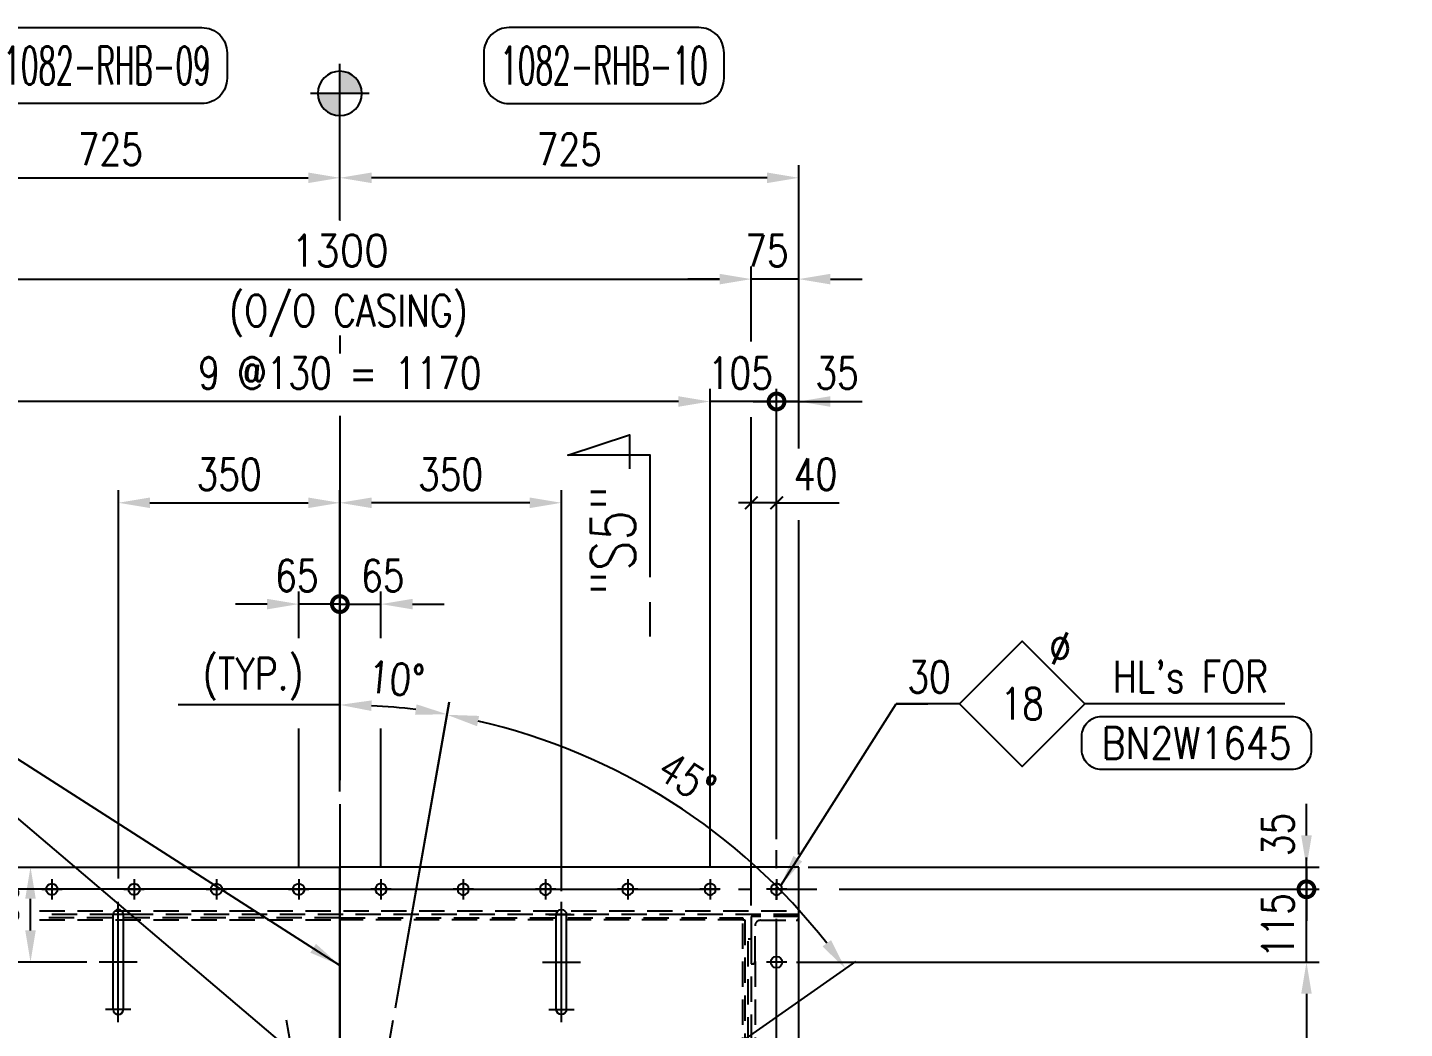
# Model space of a CAD drawing. Header units: millimetres. Extents: x 0 to 232280, y -26939 to 23794.
# Drawn here: x 4520 to 7783, y -16693 to -14322 of the extents above; entities that cross this region are included whole.
import ezdxf
from ezdxf.enums import TextEntityAlignment as Align

# ---------------------------------------------------------------- set-up
doc = ezdxf.new("R2010")
doc.units = ezdxf.units.MM
doc.header["$LTSCALE"] = 30
doc.linetypes.add('JNK-CENTER', pattern=[34, 30, -1.5, 1, -1.5])
doc.linetypes.add('JNK-HIDDEN', pattern=[3, 2, -1])
for name, color, linetype in [('CEN-R', 1, 'JNK-CENTER'), ('CON-C', 4, 'Continuous'), ('CON-G', 3, 'Continuous'), ('CON-W', 7, 'Continuous'), ('CON-Y', 2, 'Continuous'), ('conL-g', 3, 'Continuous'), ('Dim-W', 7, 'Continuous'), ('HID-Y', 2, 'JNK-HIDDEN'), ('RET PL', 2, 'Continuous'), ('TXT-Y', 2, 'Continuous')]:
    doc.layers.add(name, color=color, linetype=linetype)
doc.styles.add('SIMPLEX', font='simplex.shx', dxfattribs={"width": 0.8})
doc.dimstyles.new('DIM30_15', dxfattribs={"dimscale": 30, "dimtxt": 2.5, "dimasz": 2.5, "dimexe": 1, "dimexo": 1, "dimgap": 1, "dimtad": 1, "dimdec": 0, "dimlfac": 0.5, "dimdsep": 46, "dimtxsty": 'SIMPLEX', "dimcen": 0, "dimclrd": 7, "dimclre": 7, "dimclrt": 2, "dimadec": 1, "dimazin": 2, "dimtfac": 1, "dimtdec": 0, "dimtix": 1, "dimtmove": 2, "dimatfit": 0, "dimfxl": 1, "dimtolj": 1, "dimtzin": 0, "dimarcsym": 0})
doc.dimstyles.new('DIM30X1.5', dxfattribs={"dimscale": 30, "dimtxt": 2.5, "dimasz": 2.5, "dimexe": 1, "dimexo": 1, "dimgap": 1, "dimtad": 1, "dimdec": 0, "dimlfac": 0.666667, "dimdsep": 46, "dimtxsty": 'SIMPLEX', "dimcen": 0, "dimclrd": 7, "dimclre": 7, "dimclrt": 2, "dimadec": 1, "dimazin": 2, "dimtfac": 1, "dimtdec": 0, "dimtix": 1, "dimtmove": 2, "dimatfit": 0, "dimfxl": 1, "dimtolj": 1, "dimtzin": 0, "dimarcsym": 0})
doc.dimstyles.new('DIM30x3', dxfattribs={"dimscale": 30, "dimtxt": 2.5, "dimasz": 2.5, "dimexe": 1, "dimexo": 1, "dimgap": 1, "dimtad": 1, "dimdec": 0, "dimlfac": 0.333333, "dimdsep": 46, "dimtxsty": 'SIMPLEX', "dimcen": 0, "dimclrd": 7, "dimclre": 7, "dimclrt": 2, "dimadec": 1, "dimazin": 2, "dimtfac": 1, "dimtdec": 0, "dimtix": 1, "dimtmove": 2, "dimatfit": 0, "dimfxl": 1, "dimtolj": 1, "dimtzin": 0, "dimarcsym": 0})

# ---------------------------------------------------------------- blocks, each defined once
blk = doc.blocks.new('A$C114C44F1')
at = {"layer": 'CEN-R'}
for p, q in [((0, 95), (0, -95)), ((-20, 75), (20, 75)), ((-30, 0), (30, 0)), ((-20, -75), (20, -75))]:
    blk.add_line(p, q, dxfattribs=at)
at = {"layer": 'CON-G'}
for p, q in [((-8, 75), (-8, -75)), ((8, 75), (8, -75))]:
    blk.add_line(p, q, dxfattribs=at)
for centre, start, end in [((0, 75), 0, 180), ((0, -75), 180, 0)]:
    blk.add_arc(centre, 8, start, end, dxfattribs=at)
blk = doc.blocks.new('A$C2FEE125F')
at = {"layer": 'CEN-R'}
for p, q in [((-16, 0), (16, 0)), ((0, 16), (0, -16))]:
    blk.add_line(p, q, dxfattribs=at)
at = {"layer": 'conL-g'}
blk.add_circle((0, 0), 9, dxfattribs=at)
blk = doc.blocks.new('DUCT-TAG')
at = {"layer": 'CON-G'}
blk.add_lwpolyline([(-9.49, -1), (-9.49, 1, -0.414214), (-7.49, 3), (7.49, 3, -0.414214), (9.49, 1), (9.49, -1, -0.414214), (7.49, -3), (-7.49, -3, -0.414214)], format="xyb", close=True, dxfattribs=at)
at = {"layer": 'CON-G', "style": 'SIMPLEX', "width": 1.246304}
blk.add_attdef('NAME', text='', height=3, dxfattribs=at).set_placement((-8.19, -1.5), (8.19, -1.5), align=Align.FIT)
at = {"layer": 'CON-Y', "style": 'SIMPLEX'}
blk.add_attdef('ELEVATION', text='', height=2, dxfattribs=at).set_placement((0, -6.02), align=Align.CENTER)
blk = doc.blocks.new('*D549')
at = {"layer": 'DEFPOINTS', "color": 0, "transparency": 16777216}
for p in [(4490.4, -16311.1), (4527.1, -16311.1), (4690.3, -16536.1)]:
    blk.add_point(p, dxfattribs=at)
at = {"layer": 'Dim-W', "color": 7, "lineweight": -2, "transparency": 16777216}
for p, q in [((4520.4, -16311.1), (4557.1, -16311.1)), ((4527.1, -16461.1), (4527.1, -16386.1)), ((4660.3, -16536.1), (4497.1, -16536.1))]:
    blk.add_line(p, q, dxfattribs=at)
at = {"layer": 'Dim-W', "color": 7, "transparency": 16777216}
for points in [[(4514.6, -16386.1), (4539.6, -16386.1), (4527.1, -16311.1)], [(4514.6, -16461.1), (4539.6, -16461.1), (4527.1, -16536.1)]]:
    blk.add_solid(points, dxfattribs=at)
at = {"layer": 'Dim-W', "color": 2, "transparency": 16777216, "insert": (4459.6, -16423.6), "char_height": 75, "attachment_point": 5, "rotation": 90, "style": 'SIMPLEX'}
blk.add_mtext('\\A1;150', dxfattribs=at)
blk = doc.blocks.new('BOLTHOLE')
at = {"layer": 'CON-W'}
blk.add_line((25.7, 0), (9.9, 0), dxfattribs=at)
blk.add_lwpolyline([(0, 0), (4.95, 4.95), (9.9, 0), (4.95, -4.95)], close=True, dxfattribs=at)
at = {"layer": 'CON-Y', "style": 'SIMPLEX', "width": 0.8}
for s, p in [('%%C', (8.81, 3.12)), ("HL's FOR", (24.37, 0.9))]:
    blk.add_text(s, height=2.5, dxfattribs=at).set_placement(p, align=Align.RIGHT)
blk.add_attdef('4', text='', height=2.5, dxfattribs=at).set_placement((-0.69, 0.87), align=Align.RIGHT)
blk.add_attdef('22', text='', height=2.5, dxfattribs=at).set_placement((4.95, 0), align=Align.MIDDLE_CENTER)
blk = doc.blocks.new('boltmark')
at = {"layer": 'CON-Y'}
blk.add_lwpolyline([(0, -4.2), (15, -4.2, 0.414214), (16.56, -2.64), (16.56, -1.56, 0.414214), (15, 0), (0, 0, 0.414214), (-1.56, -1.56), (-1.56, -2.64, 0.414214)], format="xyb", close=True, dxfattribs=at)
at = {"layer": 'CON-G', "style": 'SIMPLEX', "width": 0.802523}
blk.add_attdef('BN2W1650', text='', height=2.5, dxfattribs=at).set_placement((0, -3.35), (15, -3.35), align=Align.FIT)
blk = doc.blocks.new('_DotSmall')
at = {"color": 0, "linetype": 'ByBlock', "const_width": 0.5}
blk.add_lwpolyline([(-0.0625, 0, 1), (0.0625, 0, 1)], format="xyb", close=True, dxfattribs=at)
blk = doc.blocks.new('*D552')
at = {"layer": 'DEFPOINTS', "color": 0, "transparency": 16777216}
for p in [(6340.6, -16311.1), (6826.2, -16363.6), (7551.2, -16363.6)]:
    blk.add_point(p, dxfattribs=at)
at = {"layer": 'Dim-W', "color": 7, "lineweight": -2, "transparency": 16777216}
for p, q in [((7551.2, -16236.1), (7551.2, -16161.1)), ((6370.6, -16311.1), (7581.2, -16311.1)), ((7551.2, -16311.1), (7551.2, -16363.6)), ((6856.2, -16363.6), (7581.2, -16363.6)), ((7551.2, -16363.6), (7551.2, -16438.6))]:
    blk.add_line(p, q, dxfattribs=at)
at = {"layer": 'Dim-W', "color": 7, "transparency": 16777216}
blk.add_solid([(7538.7, -16236.1), (7563.7, -16236.1), (7551.2, -16311.1)], dxfattribs=at)
at = {"layer": 'Dim-W', "color": 7, "lineweight": -2, "transparency": 16777216, "xscale": 75, "yscale": 75, "zscale": 75, "rotation": 90}
blk.add_blockref('_DotSmall', (7551.2, -16363.6), dxfattribs=at)
at = {"layer": 'Dim-W', "color": 2, "transparency": 16777216, "insert": (7483.7, -16233.8), "char_height": 75, "attachment_point": 5, "rotation": 90, "style": 'SIMPLEX'}
blk.add_mtext('\\A1;35', dxfattribs=at)
blk = doc.blocks.new('*D657')
at = {"layer": 'CON-W', "color": 7, "lineweight": -2, "transparency": 16777216}
for p, q in [((6342.2, -16536.1), (7581.2, -16536.1)), ((7551.2, -16611.1), (7551.2, -18036.1)), ((6342.2, -18111.1), (7270.3, -18111.1)), ((7357.3, -18111.1), (7581.2, -18111.1))]:
    blk.add_line(p, q, dxfattribs=at)
at = {"layer": 'CON-W', "color": 7, "transparency": 16777216}
for points in [[(7538.7, -16611.1), (7563.7, -16611.1), (7551.2, -16536.1)], [(7538.7, -18036.1), (7563.7, -18036.1), (7551.2, -18111.1)]]:
    blk.add_solid(points, dxfattribs=at)
at = {"layer": 'DEFPOINTS', "color": 0, "transparency": 16777216}
for p in [(6312.2, -16536.1), (6312.2, -18111.1), (7551.2, -18111.1)]:
    blk.add_point(p, dxfattribs=at)
at = {"layer": 'CON-W', "color": 2, "transparency": 16777216, "insert": (7483.7, -17323.6), "char_height": 75, "attachment_point": 5, "rotation": 90, "style": 'SIMPLEX'}
blk.add_mtext('\\A1;7 @ 150 = 1050', dxfattribs=at)
blk = doc.blocks.new('*D553')
at = {"layer": 'DEFPOINTS', "color": 0, "transparency": 16777216}
for p in [(6413.5, -16363.6), (7551.2, -16363.6), (6342.2, -16536.1)]:
    blk.add_point(p, dxfattribs=at)
at = {"layer": 'Dim-W', "color": 7, "lineweight": -2, "transparency": 16777216}
for p, q in [((7551.2, -16363.6), (7551.2, -16288.6)), ((6443.5, -16363.6), (7581.2, -16363.6)), ((7551.2, -16536.1), (7551.2, -16363.6)), ((6372.2, -16536.1), (7581.2, -16536.1)), ((7551.2, -16611.1), (7551.2, -16686.1))]:
    blk.add_line(p, q, dxfattribs=at)
at = {"layer": 'Dim-W', "color": 7, "transparency": 16777216}
blk.add_solid([(7538.7, -16611.1), (7563.7, -16611.1), (7551.2, -16536.1)], dxfattribs=at)
at = {"layer": 'Dim-W', "color": 7, "lineweight": -2, "transparency": 16777216, "xscale": 75, "yscale": 75, "zscale": 75, "rotation": 270}
blk.add_blockref('_DotSmall', (7551.2, -16363.6), dxfattribs=at)
at = {"layer": 'Dim-W', "color": 2, "transparency": 16777216, "insert": (7483.7, -16449.9), "char_height": 75, "attachment_point": 5, "rotation": 90, "style": 'SIMPLEX'}
blk.add_mtext('\\A1;115', dxfattribs=at)
blk = doc.blocks.new('SECMARK2')
at = {"layer": 'CON-C'}
blk.add_line((0, 0), (-2.72, 0), dxfattribs=at)
blk.add_lwpolyline([(-4.67, 0), (-14.32, 0), (-14.32, 6.51), (-15.93, 1.64), (-13.23, 1.64)], dxfattribs=at)
at = {"layer": 'CON-C', "style": 'SIMPLEX', "width": 0.8}
blk.add_attdef('TAG', (-12.98, 1.18), '', height=3.5, dxfattribs=at)
blk = doc.blocks.new('*D566')
at = {"layer": 'DEFPOINTS', "color": 0, "transparency": 16777216}
for p in [(5260.3, -16162), (5127.4, -18045.8), (5072.4, -18251), (5260.3, -18794), (4979.6, -19141.9)]:
    blk.add_point(p, dxfattribs=at)
at = {"layer": 'Dim-W', "color": 7, "lineweight": -2, "transparency": 16777216}
for p, q in [((5064.7, -18280), (4834.1, -19140.4)), ((5260.3, -18824), (5260.3, -19196.5))]:
    blk.add_line(p, q, dxfattribs=at)
blk.add_arc((5260.3, -17550.1), 1616.3, 257.6588, 267.3412, dxfattribs=at)
at = {"layer": 'Dim-W', "color": 7, "transparency": 16777216}
for points in [[(4911.8, -19141.3), (4917.7, -19117), (4841.9, -19111.4)], [(5185.6, -19152.2), (5185, -19177.2), (5260.3, -19166.5)]]:
    blk.add_solid(points, dxfattribs=at)
at = {"layer": 'Dim-W', "color": 2, "transparency": 16777216, "insert": (5058.1, -19085.7), "char_height": 75, "attachment_point": 5, "rotation": 352.5, "style": 'SIMPLEX'}
blk.add_mtext('\\A1;15°', dxfattribs=at)
blk = doc.blocks.new('*D568')
at = {"layer": 'DEFPOINTS', "color": 0, "transparency": 16777216}
for p in [(5430.3, -15936.6), (5260.3, -16162), (5386.8, -16673.6), (5260.3, -17391.1), (5260.3, -18794)]:
    blk.add_point(p, dxfattribs=at)
at = {"layer": 'Dim-W', "color": 7, "lineweight": -2, "transparency": 16777216}
for p, q in [((5260.3, -16132), (5260.3, -15896.7)), ((5392, -16644.1), (5519.8, -15919.4))]:
    blk.add_line(p, q, dxfattribs=at)
blk.add_arc((5260.3, -17391.1), 1464.4, 82.9347, 87.0653, dxfattribs=at)
at = {"layer": 'Dim-W', "color": 7, "transparency": 16777216}
for points in [[(5334.9, -15941.1), (5335.5, -15916.1), (5260.3, -15926.7)], [(5442.2, -15925.4), (5438.5, -15950.2), (5514.5, -15948.9)]]:
    blk.add_solid(points, dxfattribs=at)
at = {"layer": 'Dim-W', "color": 2, "transparency": 16777216, "insert": (5393.8, -15865), "char_height": 75, "attachment_point": 5, "rotation": 355, "style": 'SIMPLEX'}
blk.add_mtext('\\A1;10°', dxfattribs=at)
blk = doc.blocks.new('*D569')
at = {"layer": 'DEFPOINTS', "color": 0, "transparency": 16777216}
for p in [(6200.8, -16270.3), (5386.8, -16673.6), (5849.7, -16978.4), (5260.3, -17391.1), (5260.3, -17391.1)]:
    blk.add_point(p, dxfattribs=at)
at = {"layer": 'Dim-W', "color": 7, "lineweight": -2, "transparency": 16777216}
for p, q in [((5392, -16644.1), (5519.5, -15920.6)), ((5874.2, -16961.2), (6483.4, -16534.7))]:
    blk.add_line(p, q, dxfattribs=at)
blk.add_arc((5260.3, -17391.1), 1463.2, 37.9372, 77.0628, dxfattribs=at)
at = {"layer": 'Dim-W', "color": 7, "transparency": 16777216}
for points in [[(5585.4, -15977.3), (5590.3, -15952.8), (5514.3, -15950.2)], [(6424.3, -16484.1), (6404.2, -16499), (6458.8, -16551.9)]]:
    blk.add_solid(points, dxfattribs=at)
at = {"layer": 'Dim-W', "color": 2, "transparency": 16777216, "insert": (6082.7, -16100.1), "char_height": 75, "attachment_point": 5, "rotation": 327.5, "style": 'SIMPLEX'}
blk.add_mtext('\\A1;45°', dxfattribs=at)
blk = doc.blocks.new('*D726')
at = {"layer": 'DEFPOINTS', "color": 0, "transparency": 16777216}
for p in [(6235.3, -14917.9), (4285.3, -15044), (6235.3, -16432.4)]:
    blk.add_point(p, dxfattribs=at)
at = {"layer": 'TXT-Y', "color": 7, "lineweight": -2, "transparency": 16777216}
for p, q in [((4285.3, -15014), (4285.3, -14887.9)), ((6235.3, -15065.4), (6235.3, -14887.9)), ((4360.3, -14917.9), (6160.3, -14917.9)), ((6235.3, -16402.4), (6235.3, -15245.4))]:
    blk.add_line(p, q, dxfattribs=at)
at = {"layer": 'TXT-Y', "color": 7, "transparency": 16777216}
for points in [[(4360.3, -14905.4), (4360.3, -14930.4), (4285.3, -14917.9)], [(6160.3, -14905.4), (6160.3, -14930.4), (6235.3, -14917.9)]]:
    blk.add_solid(points, dxfattribs=at)
at = {"layer": 'TXT-Y', "color": 2, "transparency": 16777216, "char_height": 75, "attachment_point": 5, "style": 'SIMPLEX'}
for s, insert in [('\\A1;{\\Fromans,whgtxt|c129;\\W0.9;1300\\A0;\\Fsimplex|c129;\\W0.8;', (5260.3, -14850.4)), ('\\A1;{\\A0; (O/O CASING)}}', (5260.3, -15005))]:
    blk.add_mtext(s, dxfattribs=dict(at, insert=insert))
blk = doc.blocks.new('*D727')
at = {"layer": 'CON-W', "color": 7, "lineweight": -2, "transparency": 16777216}
for p, q in [((5260.3, -14778), (5260.3, -14647.9)), ((6347.8, -15318.9), (6347.8, -14647.9)), ((6272.8, -14677.9), (5335.3, -14677.9)), ((6347.8, -16281.1), (6347.8, -15488.7))]:
    blk.add_line(p, q, dxfattribs=at)
at = {"layer": 'CON-W', "color": 7, "transparency": 16777216}
for points in [[(5335.3, -14665.4), (5335.3, -14690.4), (5260.3, -14677.9)], [(6272.8, -14665.4), (6272.8, -14690.4), (6347.8, -14677.9)]]:
    blk.add_solid(points, dxfattribs=at)
at = {"layer": 'DEFPOINTS', "color": 0, "transparency": 16777216}
for p in [(5260.3, -14677.9), (5260.3, -14808), (6347.8, -16311.1)]:
    blk.add_point(p, dxfattribs=at)
at = {"layer": 'CON-W', "color": 2, "transparency": 16777216, "insert": (5804, -14610.4), "char_height": 75, "attachment_point": 5, "style": 'SIMPLEX'}
blk.add_mtext('\\A1;725', dxfattribs=at)
blk = doc.blocks.new('FS-MARK')
h = blk.add_hatch(color=256)
edge = h.paths.add_edge_path()
edge.add_arc((0, 0), 1.75, 90, 180)
edge.add_line((-1.75, 0), (0, 0))
edge.add_line((0, 0), (0, 1.75))
h = blk.add_hatch(color=256)
edge = h.paths.add_edge_path()
edge.add_line((0, 0), (0, -1.75))
edge.add_arc((0, 0), 1.75, 270, 360)
edge.add_line((1.75, 0), (0, 0))
for p, q in [((0, 2.33), (0, -2.33)), ((2.33, 0), (-2.33, 0))]:
    blk.add_line(p, q)
blk.add_circle((0, 0), 1.75)
at = {"layer": 'CON-Y', "style": 'SIMPLEX', "width": 0.8}
blk.add_attdef('F.S.', (3.19, 1), '', height=2.5, dxfattribs=at)
blk = doc.blocks.new('*D728')
at = {"layer": 'CON-W', "color": 7, "lineweight": -2, "transparency": 16777216}
for p, q in [((5260.3, -15698.9), (5260.3, -15417.9)), ((5785.3, -16367.9), (5785.3, -15417.9)), ((5710.3, -15447.9), (5335.3, -15447.9))]:
    blk.add_line(p, q, dxfattribs=at)
at = {"layer": 'CON-W', "color": 7, "transparency": 16777216}
for points in [[(5335.3, -15435.4), (5335.3, -15460.4), (5260.3, -15447.9)], [(5710.3, -15435.4), (5710.3, -15460.4), (5785.3, -15447.9)]]:
    blk.add_solid(points, dxfattribs=at)
at = {"layer": 'DEFPOINTS', "color": 0, "transparency": 16777216}
for p in [(5260.3, -15447.9), (5260.3, -15728.9), (5785.3, -16397.9)]:
    blk.add_point(p, dxfattribs=at)
at = {"layer": 'CON-W', "color": 2, "transparency": 16777216, "insert": (5522.8, -15380.4), "char_height": 75, "attachment_point": 5, "style": 'SIMPLEX'}
blk.add_mtext('\\A1;350', dxfattribs=at)
blk = doc.blocks.new('*D621')
at = {"layer": 'CON-W', "color": 7, "lineweight": -2, "transparency": 16777216}
for p, q in [((4735.3, -16337.9), (4735.3, -15417.9)), ((5260.3, -15761.7), (5260.3, -15417.9)), ((4810.3, -15447.9), (5185.3, -15447.9))]:
    blk.add_line(p, q, dxfattribs=at)
at = {"layer": 'CON-W', "color": 7, "transparency": 16777216}
for points in [[(4810.3, -15435.4), (4810.3, -15460.4), (4735.3, -15447.9)], [(5185.3, -15435.4), (5185.3, -15460.4), (5260.3, -15447.9)]]:
    blk.add_solid(points, dxfattribs=at)
at = {"layer": 'DEFPOINTS', "color": 0, "transparency": 16777216}
for p in [(5260.3, -15447.9), (5260.3, -15791.7), (4735.3, -16367.9)]:
    blk.add_point(p, dxfattribs=at)
at = {"layer": 'CON-W', "color": 2, "transparency": 16777216, "insert": (4997.8, -15380.4), "char_height": 75, "attachment_point": 5, "style": 'SIMPLEX'}
blk.add_mtext('\\A1;350', dxfattribs=at)
blk = doc.blocks.new('*D729')
at = {"layer": 'DEFPOINTS', "color": 0, "transparency": 16777216}
for p in [(6295.3, -15207.9), (6295.3, -16245.2), (6347.8, -16311.1)]:
    blk.add_point(p, dxfattribs=at)
at = {"layer": 'Dim-W', "color": 7, "lineweight": -2, "transparency": 16777216}
for p, q in [((6295.3, -16215.2), (6295.3, -15177.9)), ((6347.8, -15318.9), (6347.8, -15177.9)), ((6295.3, -15207.9), (6220.3, -15207.9)), ((6347.8, -15207.9), (6295.3, -15207.9)), ((6422.8, -15207.9), (6497.8, -15207.9)), ((6347.8, -16281.1), (6347.8, -15488.7))]:
    blk.add_line(p, q, dxfattribs=at)
at = {"layer": 'Dim-W', "color": 7, "transparency": 16777216}
blk.add_solid([(6422.8, -15195.4), (6422.8, -15220.4), (6347.8, -15207.9)], dxfattribs=at)
at = {"layer": 'Dim-W', "color": 7, "lineweight": -2, "transparency": 16777216, "xscale": 75, "yscale": 75, "zscale": 75}
blk.add_blockref('_DotSmall', (6295.3, -15207.9), dxfattribs=at)
at = {"layer": 'Dim-W', "color": 2, "transparency": 16777216, "insert": (6438.7, -15140.4), "char_height": 75, "attachment_point": 5, "style": 'SIMPLEX'}
blk.add_mtext('\\A1;35', dxfattribs=at)
blk = doc.blocks.new('*D730')
at = {"layer": 'CON-W', "color": 7, "lineweight": -2, "transparency": 16777216}
for p, q in [((6235.3, -15065.4), (6235.3, -14887.9)), ((6347.8, -15170.4), (6347.8, -14887.9)), ((6160.3, -14917.9), (6085.3, -14917.9)), ((6347.8, -14917.9), (6235.3, -14917.9)), ((6422.8, -14917.9), (6497.8, -14917.9)), ((6235.3, -16402.4), (6235.3, -15245.4)), ((6347.8, -15318.9), (6347.8, -15245.4)), ((6347.8, -16281.1), (6347.8, -15488.7))]:
    blk.add_line(p, q, dxfattribs=at)
at = {"layer": 'CON-W', "color": 7, "transparency": 16777216}
for points in [[(6160.3, -14905.4), (6160.3, -14930.4), (6235.3, -14917.9)], [(6422.8, -14905.4), (6422.8, -14930.4), (6347.8, -14917.9)]]:
    blk.add_solid(points, dxfattribs=at)
at = {"layer": 'DEFPOINTS', "color": 0, "transparency": 16777216}
for p in [(6235.3, -14917.9), (6347.8, -16311.1), (6235.3, -16432.4)]:
    blk.add_point(p, dxfattribs=at)
at = {"layer": 'CON-W', "color": 2, "transparency": 16777216, "insert": (6272.4, -14850.4), "char_height": 75, "attachment_point": 5, "style": 'SIMPLEX'}
blk.add_mtext('\\A1;75', dxfattribs=at)
blk = doc.blocks.new('*D731')
at = {"layer": 'DEFPOINTS', "color": 0, "transparency": 16777216}
for p in [(6137.8, -15207.9), (6295.3, -16245.2), (6137.8, -16339.5)]:
    blk.add_point(p, dxfattribs=at)
at = {"layer": 'Dim-W', "color": 7, "lineweight": -2, "transparency": 16777216}
for p, q in [((6137.8, -16309.5), (6137.8, -15177.9)), ((6295.3, -16215.2), (6295.3, -15177.9)), ((6295.3, -15207.9), (6137.8, -15207.9))]:
    blk.add_line(p, q, dxfattribs=at)
at = {"layer": 'Dim-W', "color": 7, "lineweight": -2, "transparency": 16777216, "xscale": 75, "yscale": 75, "zscale": 75}
blk.add_blockref('_DotSmall', (6295.3, -15207.9), dxfattribs=at)
at = {"layer": 'Dim-W', "color": 2, "transparency": 16777216, "insert": (6209.6, -15140.4), "char_height": 75, "attachment_point": 5, "style": 'SIMPLEX'}
blk.add_mtext('\\A1;105', dxfattribs=at)
blk = doc.blocks.new('_None')
blk = doc.blocks.new('*D732')
at = {"layer": 'CON-W', "color": 7, "lineweight": -2, "transparency": 16777216}
for p, q in [((4172.8, -15318.9), (4172.8, -14647.9)), ((5260.3, -14731.5), (5260.3, -14647.9)), ((4247.8, -14677.9), (5185.3, -14677.9)), ((4172.8, -16287.8), (4172.8, -15488.7))]:
    blk.add_line(p, q, dxfattribs=at)
at = {"layer": 'CON-W', "color": 7, "transparency": 16777216}
for points in [[(4247.8, -14665.4), (4247.8, -14690.4), (4172.8, -14677.9)], [(5185.3, -14665.4), (5185.3, -14690.4), (5260.3, -14677.9)]]:
    blk.add_solid(points, dxfattribs=at)
at = {"layer": 'DEFPOINTS', "color": 0, "transparency": 16777216}
for p in [(5260.3, -14677.9), (5260.3, -14761.5), (4172.8, -16317.8)]:
    blk.add_point(p, dxfattribs=at)
at = {"layer": 'CON-W', "color": 2, "transparency": 16777216, "insert": (4716.5, -14610.4), "char_height": 75, "attachment_point": 5, "style": 'SIMPLEX'}
blk.add_mtext('\\A1;725', dxfattribs=at)
blk = doc.blocks.new('*D623')
at = {"layer": 'DEFPOINTS', "color": 0, "transparency": 16777216}
for p in [(4382.8, -15207.9), (4382.8, -15207.9), (6137.8, -15207.9)]:
    blk.add_point(p, dxfattribs=at)
at = {"layer": 'Dim-W', "color": 7, "lineweight": -2, "transparency": 16777216}
blk.add_line((6062.8, -15207.9), (4457.8, -15207.9), dxfattribs=at)
at = {"layer": 'Dim-W', "color": 7, "transparency": 16777216}
for points in [[(4457.8, -15195.4), (4457.8, -15220.4), (4382.8, -15207.9)], [(6062.8, -15195.4), (6062.8, -15220.4), (6137.8, -15207.9)]]:
    blk.add_solid(points, dxfattribs=at)
at = {"layer": 'Dim-W', "color": 2, "transparency": 16777216, "insert": (5260.3, -15140.4), "char_height": 75, "attachment_point": 5, "style": 'SIMPLEX'}
blk.add_mtext('\\A1;9 @130 = 1170', dxfattribs=at)
blk = doc.blocks.new('_ArchTick')
at = {"color": 0, "linetype": 'ByBlock', "const_width": 0.15}
blk.add_lwpolyline([(-0.5, -0.5), (0.5, 0.5)], dxfattribs=at)
blk = doc.blocks.new('*D624')
at = {"layer": 'CON-W', "color": 7, "lineweight": -2, "transparency": 16777216}
for p, q in [((6235.3, -16363.2), (6235.3, -15417.9)), ((6295.3, -16245.2), (6295.3, -15417.9)), ((6235.3, -15447.9), (6205.3, -15447.9)), ((6295.3, -15447.9), (6235.3, -15447.9)), ((6295.3, -15447.9), (6325.3, -15447.9))]:
    blk.add_line(p, q, dxfattribs=at)
at = {"layer": 'DEFPOINTS', "color": 0, "transparency": 16777216}
for p in [(6235.3, -15447.9), (6295.3, -16275.2), (6235.3, -16393.2)]:
    blk.add_point(p, dxfattribs=at)
at = {"layer": 'CON-W', "color": 7, "lineweight": -2, "transparency": 16777216, "xscale": 30, "yscale": 30, "zscale": 30}
blk.add_blockref('_ArchTick', (6235.3, -15447.9), dxfattribs=at)
at = {"layer": 'CON-W', "color": 7, "lineweight": -2, "transparency": 16777216, "xscale": 30, "yscale": 30, "zscale": 30, "rotation": 180}
blk.add_blockref('_ArchTick', (6295.3, -15447.9), dxfattribs=at)
at = {"layer": 'CON-W', "color": 2, "transparency": 16777216, "insert": (6387.8, -15380.4), "char_height": 75, "attachment_point": 5, "style": 'SIMPLEX'}
blk.add_mtext('\\A1;40', dxfattribs=at)
blk = doc.blocks.new('*D736')
at = {"color": 7, "lineweight": -2, "transparency": 16777216}
for p, q in [((5260.3, -16102), (5260.3, -15657.9)), ((5357.8, -15768.8), (5357.8, -15657.9)), ((5260.3, -15687.9), (5185.3, -15687.9)), ((5260.3, -15687.9), (5357.8, -15687.9)), ((5432.8, -15687.9), (5507.8, -15687.9)), ((5357.8, -16309.5), (5357.8, -15982.7))]:
    blk.add_line(p, q, dxfattribs=at)
at = {"color": 7, "transparency": 16777216}
blk.add_solid([(5432.8, -15675.4), (5432.8, -15700.4), (5357.8, -15687.9)], dxfattribs=at)
at = {"layer": 'DEFPOINTS', "color": 0, "transparency": 16777216}
for p in [(5357.8, -15687.9), (5260.3, -16132), (5357.8, -16339.5)]:
    blk.add_point(p, dxfattribs=at)
at = {"color": 7, "lineweight": -2, "transparency": 16777216, "xscale": 75, "yscale": 75, "zscale": 75}
blk.add_blockref('_DotSmall', (5260.3, -15687.9), dxfattribs=at)
at = {"color": 2, "transparency": 16777216, "insert": (5362, -15620.4), "char_height": 75, "attachment_point": 5, "style": 'SIMPLEX'}
blk.add_mtext('\\A1;65', dxfattribs=at)
blk = doc.blocks.new('*D737')
at = {"color": 7, "lineweight": -2, "transparency": 16777216}
for p, q in [((5162.8, -15768.8), (5162.8, -15657.9)), ((5260.3, -16102), (5260.3, -15657.9)), ((5087.8, -15687.9), (5012.8, -15687.9)), ((5260.3, -15687.9), (5162.8, -15687.9)), ((5260.3, -15687.9), (5335.3, -15687.9)), ((5162.8, -16309.5), (5162.8, -15982.7))]:
    blk.add_line(p, q, dxfattribs=at)
at = {"color": 7, "transparency": 16777216}
blk.add_solid([(5087.8, -15675.4), (5087.8, -15700.4), (5162.8, -15687.9)], dxfattribs=at)
at = {"layer": 'DEFPOINTS', "color": 0, "transparency": 16777216}
for p in [(5162.8, -15687.9), (5260.3, -16132), (5162.8, -16339.5)]:
    blk.add_point(p, dxfattribs=at)
at = {"color": 7, "lineweight": -2, "transparency": 16777216, "xscale": 75, "yscale": 75, "zscale": 75, "rotation": 180}
blk.add_blockref('_DotSmall', (5260.3, -15687.9), dxfattribs=at)
at = {"color": 2, "transparency": 16777216, "insert": (5158.5, -15620.4), "char_height": 75, "attachment_point": 5, "style": 'SIMPLEX'}
blk.add_mtext('\\A1;65', dxfattribs=at)

msp = doc.modelspace()

# ---------------------------------------------------------------- linework, layer by layer
at = {"layer": 'CEN-R'}
for p, q in [((5260.25, -16161.98), (5260.25, -18793.95)), ((6295.25, -18353.67), (6295.25, -16270.92)), ((5260.25, -16363.61), (4129.9, -16363.61)), ((5260.25, -16363.61), (6390.6, -16363.61)), ((5170.64, -16882.91), (5133.74, -16673.64)), ((5349.86, -16882.91), (5386.76, -16673.64))]:
    msp.add_line(p, q, dxfattribs=at)
at = {"layer": 'CON-G'}
for p, q in [((4172.75, -16311.11), (5260.25, -16311.11)), ((5260.25, -16814.82), (5260.25, -16311.11)), ((6347.75, -16311.11), (5260.25, -16311.11)), ((5260.25, -16814.82), (5260.25, -16311.11)), ((6347.75, -18309.11), (6347.75, -16311.11))]:
    msp.add_line(p, q, dxfattribs=at)
at = {"layer": 'CON-W'}
for p, q in [((5260.25, -14647.91), (5260.25, -14547.91)), ((6240.25, -15207.91), (6452.25, -15207.91)), ((6728.9, -15924.05), (6578.9, -15924.05))]:
    msp.add_line(p, q, dxfattribs=at)
at = {"layer": 'Dim-W'}
for p, q in [((5260.25, -14778.05), (5260.25, -14779.04)), ((5260.25, -15051.8), (5260.25, -15094.12)), ((5260.25, -15242.15), (5260.25, -16105.34)), ((6295.25, -15447.91), (6443.66, -15447.91)), ((6578.9, -15924.05), (6653.9, -15924.05)), ((5260.25, -15926.69), (4877, -15926.69))]:
    msp.add_line(p, q, dxfattribs=at)
at = {"layer": 'HID-Y', "color": 2}
for p, q in [((4548.59, -16414.61), (6347.75, -16414.61)), ((6347.75, -16423.61), (4548.59, -16423.61)), ((6244.25, -16534.61), (6244.25, -17386.64))]:
    msp.add_line(p, q, dxfattribs=at)
msp.add_lwpolyline([(6235.25, -16428.11), (6235.25, -16540.61), (6238.25, -16540.61, 0.4142136), (6244.25, -16534.61), (6244.25, -16449.86, -0.4142136), (6257, -16437.11), (6341.75, -16437.11, 0.4142136), (6347.75, -16431.11), (6347.75, -16428.11)], format="xyb", close=True, dxfattribs=at)
msp.add_lwpolyline([(6235.25, -18256.61), (6227.75, -18256.61), (6227.75, -16480.61), (6235.25, -16480.61)], close=True, dxfattribs=at)
at = {"layer": 'RET PL', "color": 6, "linetype": 'JNK-HIDDEN'}
for points in [[(5260.25, -16431.11), (4548.59, -16431.11)], [(4548.59, -16435.61), (5260.25, -16435.61)], [(5260.25, -16431.11), (6215.75, -16431.11), (6215.75, -16435.61), (5260.25, -16435.61)]]:
    msp.add_lwpolyline(points, dxfattribs=at)
msp.add_lwpolyline([(6215.75, -18304.61), (6215.75, -16435.61), (6220.25, -16435.61), (6220.25, -18304.61)], close=True, dxfattribs=at)

# ---------------------------------------------------------------- block references
at = {"xscale": 30, "yscale": 30, "zscale": 30}
msp.add_blockref('BOLTHOLE', (6728.9, -15924.05), dxfattribs=at).add_auto_attribs({'4': '30', '22': '18'})
ref = msp.add_blockref('boltmark', (7515.73, -15954.05), dxfattribs=dict(xscale=-30, yscale=30, zscale=30))
ref.add_attrib('BN2W1650', 'BN2W1645', dxfattribs={"layer": 'CON-G', "height": 75, "style": 'SIMPLEX', "width": 0.802523}).set_placement((7065.75, -16054.54), (7515.73, -16054.54), align=Align.FIT)
at = {"layer": 'CON-G', "yscale": 1.504643962848297, "zscale": 1.504643962848297}
for p, xscale in [((4577.75, -16363.61), 1.504643962848297), ((4772.75, -16363.61), 1.504643962848297), ((4967.75, -16363.61), 1.504643962848297), ((5162.75, -16363.61), 1.504643962848297), ((5357.75, -16363.61), -1.504643962848297), ((5552.75, -16363.61), -1.504643962848297), ((5747.75, -16363.61), -1.504643962848297), ((5942.75, -16363.61), -1.504643962848297), ((6137.75, -16363.61), -1.504643962848297), ((6295.25, -16363.61), -1.504643962848297)]:
    msp.add_blockref('A$C2FEE125F', p, dxfattribs=dict(at, xscale=xscale))
at = {"layer": 'CON-G', "xscale": 1.504643962848297, "yscale": 1.504643962848297, "zscale": 1.504643962848297, "rotation": 180}
msp.add_blockref('A$C2FEE125F', (6295.25, -16536.12), dxfattribs=at)
at = {"layer": 'CON-W'}
ref = msp.add_blockref('DUCT-TAG', (4708.33, -14411.89), dxfattribs=dict(at, xscale=30, yscale=30, zscale=30))
ref.add_attrib('NAME', '1082-RHB-09', dxfattribs={"layer": 'CON-G', "height": 90, "style": 'SIMPLEX', "width": 0.5096}).set_placement((4462.63, -14456.89), (4954.03, -14456.89), align=Align.FIT)
ref = msp.add_blockref('DUCT-TAG', (5886.25, -14411.89), dxfattribs=dict(at, xscale=-30, yscale=30, zscale=30))
ref.add_attrib('NAME', '1082-RHB-10', dxfattribs={"layer": 'CON-G', "height": 90, "style": 'SIMPLEX', "width": 0.516486}).set_placement((5640.55, -14456.89), (6131.95, -14456.89), align=Align.FIT)
at = {"layer": 'CON-W', "rotation": 180}
for name, p, xscale, yscale, zscale in [('FS-MARK', (5260.25, -14477.91), -30, 30, 30), ('A$C114C44F1', (4735.25, -16536.11), 1.5, 1.5, 1.5), ('A$C114C44F1', (5785.25, -16536.11), -1.5, 1.5, 1.5)]:
    msp.add_blockref(name, p, dxfattribs=dict(at, xscale=xscale, yscale=yscale, zscale=zscale))
at = {"layer": 'Dim-W'}
ref = msp.add_blockref('SECMARK2', (5995.8, -15764.57), dxfattribs=dict(at, xscale=-30, yscale=30, zscale=30, rotation=90))
ref.add_attrib('TAG', '"S5"', (5960.4, -15666.91), dxfattribs={"layer": 'CON-C', "height": 105, "rotation": 90, "style": 'SIMPLEX', "width": 0.8})

# ---------------------------------------------------------------- texts
at = {"layer": 'TXT-Y', "style": 'SIMPLEX', "width": 0.8}
msp.add_text('(TYP.)', height=75, dxfattribs=at).set_placement((4935.36, -15890.39))

# ---------------------------------------------------------------- dimensions: what is measured, and where the dimension line sits
dim = msp.add_linear_dim(base=(5162.75, -15687.91), p1=(5260.25, -16131.98), p2=(5162.75, -16339.5), angle=180, dimstyle='DIM30X1.5', override={"dimblk1": 'DotSmall', "dimsah": 1})
dim.commit()
dim.dimension.update_dxf_attribs({"geometry": '*D737', "text_midpoint": (5158.52, -15620.41), "dimtype": 160})
dim = msp.add_linear_dim(base=(5357.75, -15687.91), p1=(5260.25, -16131.98), p2=(5357.75, -16339.5), dimstyle='DIM30X1.5', override={"dimblk1": 'DotSmall', "dimsah": 1})
dim.commit()
dim.dimension.update_dxf_attribs({"geometry": '*D736', "text_midpoint": (5361.98, -15620.41), "dimtype": 160})
at = {"layer": 'CON-W'}
for base, p1, p2, picture, middle in [((5260.25, -14677.91), (4172.75, -16317.8), (5260.25, -14761.51), '*D732', (4716.5, -14610.41)), ((5260.25, -15447.91), (4735.25, -16367.91), (5260.25, -15791.7), '*D621', (4997.75, -15380.41))]:
    dim = msp.add_linear_dim(base=base, p1=p1, p2=p2, dimstyle='DIM30X1.5', dxfattribs=at)
    dim.commit()
    dim.dimension.update_dxf_attribs({"geometry": picture, "text_midpoint": middle})
for base, p1, p2, picture, middle in [((5260.25, -14677.91), (6347.75, -16311.11), (5260.25, -14808.05), '*D727', (5804, -14610.41)), ((5260.25, -15447.91), (5785.25, -16397.91), (5260.25, -15728.95), '*D728', (5522.75, -15380.41))]:
    dim = msp.add_linear_dim(base=base, p1=p1, p2=p2, angle=180, dimstyle='DIM30X1.5', dxfattribs=at)
    dim.commit()
    dim.dimension.update_dxf_attribs({"geometry": picture, "text_midpoint": middle})
dim = msp.add_linear_dim(base=(6235.25, -14917.91), p1=(6347.75, -16311.11), p2=(6235.25, -16432.41), angle=180, dimstyle='DIM30X1.5', dxfattribs=at)
dim.commit()
dim.dimension.update_dxf_attribs({"geometry": '*D730', "text_midpoint": (6272.36, -14850.41), "dimtype": 160})
dim = msp.add_linear_dim(base=(6235.25, -15447.91), p1=(6295.25, -16275.21), p2=(6235.25, -16393.22), angle=180, dimstyle='DIM30X1.5', override={"dimasz": 1, "dimblk1": 'ArchTick', "dimblk2": 'ArchTick', "dimsah": 1}, dxfattribs=at)
dim.commit()
dim.dimension.update_dxf_attribs({"geometry": '*D624', "text_midpoint": (6387.81, -15380.41), "dimtype": 160})
dim = msp.add_linear_dim(base=(7551.24, -18111.08), p1=(6312.24, -16536.12), p2=(6312.24, -18111.08), angle=90, text='7 @ 150 = <>', dimstyle='DIM30X1.5', dxfattribs=at)
dim.commit()
dim.dimension.update_dxf_attribs({"geometry": '*D657', "text_midpoint": (7483.74, -17323.6)})
at = {"layer": 'Dim-W'}
dim = msp.add_linear_dim(base=(4382.75, -15207.91), p1=(6137.75, -15207.91), p2=(4382.75, -15207.91), angle=180, text='9 @130 = <>', dimstyle='DIM30X1.5', dxfattribs=at)
dim.commit()
dim.dimension.update_dxf_attribs({"geometry": '*D623', "text_midpoint": (5260.25, -15140.41)})
for base, p1, p2, angle, override, picture, middle in [((6137.75, -15207.91), (6295.25, -16245.21), (6137.75, -16339.5), 180, {"dimblk1": 'DotSmall', "dimblk2": 'None', "dimsah": 1}, '*D731', (6209.63, -15140.41)), ((6295.25, -15207.91), (6347.75, -16311.11), (6295.25, -16245.21), 180, {"dimblk2": 'DotSmall', "dimsah": 1}, '*D729', (6438.66, -15140.41)), ((7551.24, -16363.61), (6340.62, -16311.11), (6826.25, -16363.61), 90, {"dimblk2": 'DotSmall', "dimsah": 1}, '*D552', (7483.74, -16233.8))]:
    dim = msp.add_linear_dim(base=base, p1=p1, p2=p2, angle=angle, dimstyle='DIM30X1.5', override=override, dxfattribs=at)
    dim.commit()
    dim.dimension.update_dxf_attribs({"geometry": picture, "text_midpoint": middle, "dimtype": 160})
for base, line1, line2, picture, middle in [((5430.26, -15936.59), ((5260.25, -16161.98), (5260.25, -18793.95)), ((5260.25, -17391.12), (5386.76, -16673.64)), '*D568', (5393.77, -15865.02)), ((6200.78, -16270.25), ((5260.25, -17391.12), (5386.76, -16673.64)), ((5260.25, -17391.12), (5849.67, -16978.41)), '*D569', (6082.69, -16100.15)), ((4979.58, -19141.9), ((5127.44, -18045.77), (5072.45, -18251.02)), ((5260.25, -16161.98), (5260.25, -18793.95)), '*D566', (5058.09, -19085.71))]:
    dim = msp.add_angular_dim_2l(base=base, line1=line1, line2=line2, dimstyle='DIM30X1.5', dxfattribs=at)
    dim.commit()
    dim.dimension.update_dxf_attribs({"geometry": picture, "text_midpoint": middle})
dim = msp.add_linear_dim(base=(4527.14, -16311.11), p1=(4690.25, -16536.11), p2=(4490.41, -16311.11), angle=90, dimstyle='DIM30X1.5', dxfattribs=at)
dim.commit()
dim.dimension.update_dxf_attribs({"geometry": '*D549', "text_midpoint": (4459.64, -16423.61)})
dim = msp.add_linear_dim(base=(7551.24, -16363.61), p1=(6342.24, -16536.12), p2=(6413.47, -16363.61), angle=90, dimstyle='DIM30X1.5', override={"dimblk2": 'DotSmall', "dimsah": 1}, dxfattribs=at)
dim.commit()
dim.dimension.update_dxf_attribs({"geometry": '*D553', "text_midpoint": (7483.74, -16449.87)})
at = {"layer": 'TXT-Y', "color": 2}
dim = msp.add_linear_dim(base=(6235.25, -14917.91), p1=(4285.25, -15044.01), p2=(6235.25, -16432.41), text='{\\Fromans,whgtxt|c129;\\W0.9;<>\\A0;\\Fsimplex|c129;\\W0.8;\\X{\\A0; (O/O CASING)}}', dimstyle='DIM30X1.5', dxfattribs=at)
dim.commit()
dim.dimension.update_dxf_attribs({"geometry": '*D726', "text_midpoint": (5260.25, -14917.91)})

# ---------------------------------------------------------------- leaders
at = {"layer": 'CON-W'}
for points, dimstyle in [([(5260.25, -16844), (3826.91, -15627.1)], 'DIM30_15'), ([(5260.25, -16543.85), (3826.91, -15627.1)], 'DIM30_15'), ([(6305.32, -16354.56), (6578.9, -15924.05)], 'DIM30x3')]:
    msp.add_leader(points, dimstyle=dimstyle, dxfattribs=at)

doc.saveas('drawing.dxf')
